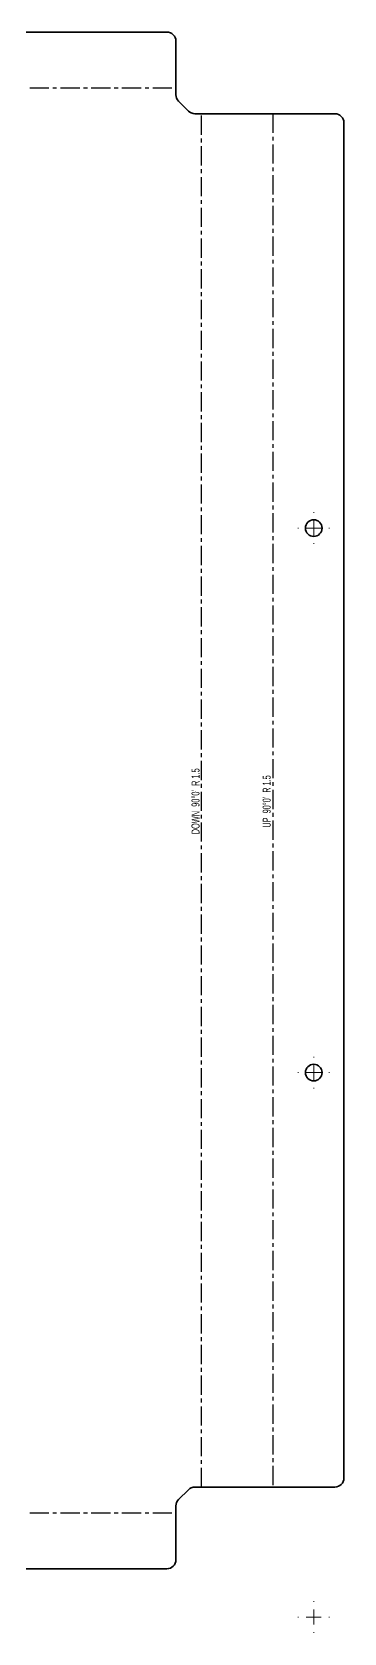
# Model space of a CAD drawing. Header units: millimetres. Extents: x -597 to 1296, y -609 to 884.
# Drawn here: x 350 to 453, y -609 to -80 of the extents above; entities that cross this region are included whole.
import ezdxf

# ---------------------------------------------------------------- set-up
doc = ezdxf.new("R2010")
doc.units = ezdxf.units.MM
doc.linetypes.add('CENTER', pattern=[10.16, 6.35, -1.27, 1.27, -1.27])
doc.styles.add('SLDTEXTSTYLE0', font='TXT', dxfattribs={"width": 0.605})
doc.styles.add('SLDTEXTSTYLE1', font='TXT', dxfattribs={"width": 0.572187})

# ---------------------------------------------------------------- blocks, each defined once
blk = doc.blocks.new('SW_CENTERMARKSYMBOL_4')
at = {"color": 0, "linetype": 'Continuous', "lineweight": 18}
for p, q in [((-5, 0), (-5.25, 0)), ((0, 0), (-2.5, 0)), ((0, 5), (0, 5.25)), ((0, 0), (0, 2.5)), ((0, 0), (0, -2.5)), ((0, 0), (2.5, 0)), ((5, 0), (5.25, 0)), ((0, -5), (0, -5.25))]:
    blk.add_line(p, q, dxfattribs=at)
blk = doc.blocks.new('SW_CENTERMARKSYMBOL_5')
at = {"color": 0, "linetype": 'Continuous', "lineweight": 18}
for p, q in [((-5, 0), (-5.25, 0)), ((0, 0), (-2.5, 0)), ((0, 5), (0, 5.25)), ((0, 0), (0, 2.5)), ((0, 0), (0, -2.5)), ((0, 0), (2.5, 0)), ((5, 0), (5.25, 0)), ((0, -5), (0, -5.25))]:
    blk.add_line(p, q, dxfattribs=at)
blk = doc.blocks.new('SW_CENTERMARKSYMBOL_6')
at = {"color": 0, "linetype": 'Continuous', "lineweight": 18}
for p, q in [((-5, 0), (-5.25, 0)), ((0, 0), (-2.5, 0)), ((0, 5), (0, 5.25)), ((0, 0), (0, 2.5)), ((0, 0), (0, -2.5)), ((0, 0), (2.5, 0)), ((5, 0), (5.25, 0)), ((0, -5), (0, -5.25))]:
    blk.add_line(p, q, dxfattribs=at)

msp = doc.modelspace()

# ---------------------------------------------------------------- linework, layer by layer
at = {"color": 7, "linetype": 'Continuous', "lineweight": 35}
for p, q in [((394.08, -79.59), (-328.92, -79.59)), ((397.08, -82.59), (397.08, -100.35)), ((397.96, -102.47), (401.21, -105.71)), ((403.33, -106.59), (449.59, -106.59)), ((452.59, -557.59), (452.59, -109.59)), ((449.59, -560.59), (403.33, -560.59)), ((401.21, -561.47), (397.96, -564.71)), ((397.08, -566.84), (397.08, -584.6)), ((-328.92, -587.6), (394.08, -587.6))]:
    msp.add_line(p, q, dxfattribs=at)
at = {"color": 7, "linetype": 'CENTER'}
for p, q in [((-331.92, -98.09), (397.08, -98.09)), ((405.58, -560.59), (405.58, -106.59)), ((429.09, -106.59), (429.09, -560.59)), ((-331.92, -569.09), (397.08, -569.09))]:
    msp.add_line(p, q, dxfattribs=at)
at = {"color": 7, "linetype": 'Continuous', "lineweight": 35}
for centre in [(442.59, -243.59), (442.59, -423.59)]:
    msp.add_circle(centre, 2.75, dxfattribs=at)
for centre, start, end in [((394.08, -82.59), 0, 90), ((400.08, -100.35), 180, 225), ((403.33, -103.59), 225, 270), ((449.59, -109.59), 0, 90), ((403.33, -563.59), 90, 135), ((449.59, -557.59), 270, 0), ((400.08, -566.84), 135, 180), ((394.08, -584.6), 270, 0)]:
    msp.add_arc(centre, 3, start, end, dxfattribs=at)

# ---------------------------------------------------------------- block references
at = {"color": 7, "linetype": 'Continuous', "lineweight": 0}
for name, p in [('SW_CENTERMARKSYMBOL_6', (442.59, -243.59)), ('SW_CENTERMARKSYMBOL_5', (442.59, -423.59)), ('SW_CENTERMARKSYMBOL_4', (442.59, -603.59))]:
    msp.add_blockref(name, p, dxfattribs=at)

# ---------------------------------------------------------------- texts
at = {"color": 7, "linetype": 'Continuous', "lineweight": 0, "char_height": 2.6458, "attachment_point": 2, "rotation": 90}
for s, insert, style in [("DOWN  90°0'  R 1.5", (402.24, -333.91), 'SLDTEXTSTYLE0'), ("UP  90°0'  R 1.5", (425.74, -333.95), 'SLDTEXTSTYLE1')]:
    msp.add_mtext(s, dxfattribs=dict(at, insert=insert, style=style))

doc.saveas('drawing.dxf')
